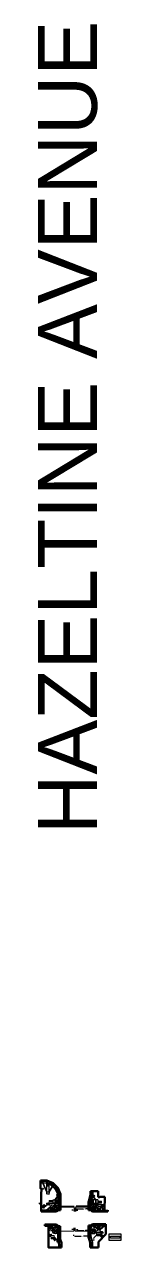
# Model space of a CAD drawing. Extents: x 6427214 to 6444634, y 1882940 to 1890436.
# Drawn here: x 6428535 to 6428676, y 1888358 to 1890436 of the extents above; entities that cross this region are included whole.
import ezdxf
from ezdxf.lldxf.tags import DXFTag

# ---------------------------------------------------------------- set-up
doc = ezdxf.new("R2010")
doc.units = 0
doc.header["$LTSCALE"] = 20
doc.header["$MEASUREMENT"] = 0
for name, pattern in [('0', [2, 1, 0, 1]), ('DASHED2', [0.375, 0.25, -0.125]), ('HIDDEN2', [0.1875, 0.125, -0.0625])]:
    doc.linetypes.add(name, pattern=pattern)
doc.layers.add('$_VPORT-1', color=11, linetype='Continuous', plot=False)
doc.layers.add('Z-WORKING-LM', color=130, linetype='Continuous', plot=False)
for name, color, linetype, lineweight, plot in [('00_GID_Arm FDN', 7, 'DASHED2', 13, False), ('00_GID_Ped Gate FDN', 7, 'DASHED2', 13, False), ('C-ROAD_4.5 ft Offset', 210, 'Continuous', 30, False)]:
    doc.layers.add(name, color=color, linetype=linetype, lineweight=lineweight, plot=plot)
for name, color, linetype, lineweight in [('00_GID_Gate Details', 4, 'Continuous', 13), ('00_GID_Ped Gate Details', 4, 'Continuous', 13), ('00_GID_Ped Swing Gate', 4, 'Continuous', 13), ('C-ROAD-CURB', 3, 'Continuous', 35), ('C-ROAD-CURB RAMP', 3, 'Continuous', 30), ('C-ROAD-CURB RAMP GROVES', 1, 'Continuous', 0), ('C-ROAD-EG', 3, 'Continuous', 20), ('C-ROAD-FENC', 2, 'METRO FENCELINE1', 20), ('C-ROAD-TRUNCATED DOME', 2, 'Continuous', 13), ('C-SAWCUT & JOIN', 50, 'Continuous', 50), ('R-Row-Sname', 9, 'Continuous', 0)]:
    doc.layers.add(name, color=color, linetype=linetype, lineweight=lineweight)
for name, color, linetype in [('C-FENC', 2, 'METRO FENCELINE1'), ('C-GATE-ARM', 3, '0'), ('C-RAIL-GATE-ARM', 2, 'Continuous'), ('C-ROAD-CURB-RAMP-DETL', 1, 'HIDDEN2'), ('C-SGNL-HS', 3, 'Continuous'), ('C-SGNL-HS-FNC', 2, 'FENCELINE2'), ('P-SIGEQ-POLES', 3, 'Continuous')]:
    doc.layers.add(name, color=color, linetype=linetype)
doc.styles.add('Arial Narrow', font='ARIALN.TTF', dxfattribs={"width": 0.8, "height": 1})
doc.styles.add('G4_7 32', font='arial.ttf', dxfattribs={"height": 0.219})
doc.styles.get("Standard").update_dxf_attribs({"font": 'arial.ttf'})
doc.linetypes.add('FENCELINE2', pattern='A,0.25,-0.1,[132,ltypeshp.shx,S=0.1,R=0,X=-0.1,Y=0],-0.1,1', length=1.45)
doc.linetypes.add('METRO FENCELINE1', pattern='A,0.125,-0.05,[133,ltypeshp.shx,S=0.025,R=0,X=-0.05,Y=0],0.125', length=0.3)
tags = doc.linetypes.add('METRO FENCELINE3', pattern='A,0.125,-0.025,["X",Standard,S=0.05,R=0,X=-0.023,Y=-0.025],-0.025,0.125', length=0.3).pattern_tags.tags
tags[6] = DXFTag(74, 10)
doc.dimstyles.new('DIM-20', dxfattribs={"dimscale": 20, "dimtxt": 1, "dimasz": 0.1, "dimexe": 0.125, "dimexo": 0.025, "dimgap": 0.03, "dimtad": 0, "dimzin": 0, "dimdsep": 46, "dimtxsty": 'Arial Narrow', "dimcen": 0.04, "dimclrd": 256, "dimclre": 256, "dimclrt": 256, "dimaunit": 1, "dimadec": 3, "dimazin": 2, "dimtfac": 1, "dimtofl": 0, "dimtmove": 0, "dimatfit": 3, "dimfxl": 1, "dimtfillclr": 256, "dimtolj": 1, "dimtzin": 0, "dimlwd": -1, "dimlwe": -1, "dimarcsym": 0})
pattern_1 = [(0, (0, 0), (0, 0.433012701892), [0.25, -0.5]), (120, (0, 0), (-0.375, -0.216506350946), [0.25, -0.5]), (60, (0.25, 0), (-0.375, 0.216506350946), [0.25, -0.5])]
pattern_2 = [(0, (-2, 0.00764), (0, 0.433012701892), [0.25, -0.5]), (120, (-2, 0.00764), (-0.375, -0.216506350946), [0.25, -0.5]), (60, (-1.75, 0.00764), (-0.375, 0.216506350946), [0.25, -0.5])]

# ---------------------------------------------------------------- blocks, each defined once
blk = doc.blocks.new('*D727')
at = {"layer": '$_VPORT-1', "transparency": 16777216}
for p, q in [((6428595.5, 1888377.3), (6428595.5, 1888379.3)), ((6428624.6, 1888382.6), (6428624.5, 1888374.2)), ((6428597.5, 1888376.8), (6428608.2, 1888376.7)), ((6428622.5, 1888376.7), (6428611.8, 1888376.7))]:
    blk.add_line(p, q, dxfattribs=at)
for points in [[(6428597.5, 1888377.1), (6428597.5, 1888376.4), (6428595.5, 1888376.8)], [(6428622.5, 1888377), (6428622.5, 1888376.3), (6428624.5, 1888376.7)]]:
    blk.add_solid(points, dxfattribs=at)
at = {"layer": 'Defpoints', "color": 0, "transparency": 16777216}
for p in [(6428624.6, 1888383.1), (6428595.5, 1888376.8), (6428624.5, 1888376.7)]:
    blk.add_point(p, dxfattribs=at)
at = {"layer": '$_VPORT-1', "transparency": 16777216, "insert": (6428610, 1888376.7), "char_height": 1, "attachment_point": 5, "rotation": 359.7811, "style": 'Arial Narrow'}
blk.add_mtext("\\A1;29.00'", dxfattribs=at)
blk = doc.blocks.new('*D736')
at = {"layer": '$_VPORT-1', "transparency": 16777216}
for p, q in [((6428570.7, 1888427.7), (6428570.7, 1888430.3)), ((6428572.7, 1888427.8), (6428595.9, 1888427.8)), ((6428622.7, 1888427.8), (6428599.5, 1888427.8)), ((6428624.7, 1888427.5), (6428624.7, 1888430.3))]:
    blk.add_line(p, q, dxfattribs=at)
for points in [[(6428572.7, 1888428.1), (6428572.7, 1888427.4), (6428570.7, 1888427.8)], [(6428622.7, 1888428.1), (6428622.7, 1888427.4), (6428624.7, 1888427.8)]]:
    blk.add_solid(points, dxfattribs=at)
at = {"layer": 'Defpoints', "color": 0, "transparency": 16777216}
for p in [(6428570.7, 1888427.8), (6428570.7, 1888427.2), (6428624.7, 1888427)]:
    blk.add_point(p, dxfattribs=at)
at = {"layer": '$_VPORT-1', "transparency": 16777216, "insert": (6428597.7, 1888427.8), "char_height": 1, "attachment_point": 5, "style": 'Arial Narrow'}
blk.add_mtext("\\A1;54.00'", dxfattribs=at)
blk = doc.blocks.new('*U949')
at = {"layer": '00_GID_Arm FDN', "ltscale": 0.25}
blk.add_circle((0, 0), 1.25, dxfattribs=at)
at = {"layer": '00_GID_Gate Details'}
for p, q in [((31, 0.1), (1.3, 0.1)), ((31, -0.1), (31, 0.1)), ((1.3, -0.1), (31, -0.1))]:
    blk.add_line(p, q, dxfattribs=at)
for points in [[(-3.1, 1), (0, 1), (0, 0.4)], [(-2.2, 1), (-2.2, 1)], [(-2.2, 1), (-0.3, 1)], [(-2.2, 1), (-0.3, 1)], [(-1.8, 1), (-1.8, 0.5), (-0.7, 0.5), (-0.7, 0.7)], [(-0.1, 0.8), (-1.2, 0.8), (-1.2, 0.7), (-0.1, 0.7)], [(-0.9, 1.5), (-0.4, 1.5)], [(-0.7, 0.8), (-0.7, 1)], [(-0.5, 0.4), (0.4, 0.4)], [(-0.4, -0.4), (-0.5, 0.4)], [(-0.4, 1.7), (-0.4, 1)], [(-0.4, 1.5), (1, 1.5)], [(-0.3, 1), (-0.3, 1)], [(0.1, 0.8), (1.2, 0.8), (1.2, 0.7), (0.1, 0.7)], [(0.3, 1), (0.3, 1)], [(2.2, 1), (0.3, 1)], [(2.2, 1), (0.3, 1)], [(0.4, -0.4), (0.4, 0.4)], [(1.8, 1), (1.8, 0.5), (0.7, 0.5), (0.7, 0.7)], [(0.7, 0.8), (0.7, 1)], [(1, 1.5), (1, -1.5)], [(1, 0), (1.3, 0)], [(1.3, -0.1), (1.3, 0.1)], [(2.2, 1), (2.2, 1)], [(0, -0.4), (0, -1), (-3.1, -1)], [(-2.2, -1), (-2.2, -1)], [(-2.2, -1), (-0.4, -1)], [(-2.2, -1), (-0.4, -1)], [(-1.8, -1), (-1.8, -0.5), (-0.7, -0.5), (-0.7, -0.7)], [(-0.1, -0.8), (-1.2, -0.8), (-1.2, -0.7), (-0.1, -0.7)], [(-0.7, -0.8), (-0.7, -1)], [(-0.4, -0.4), (0.4, -0.4)], [(-0.4, -1), (-0.4, -1)], [(-0.4, -1), (-0.4, -1.8)], [(-0.4, -1.5), (1, -1.5)], [(0.1, -0.8), (1.2, -0.8), (1.2, -0.7), (0.1, -0.7)], [(0.3, -1), (0.3, -1)], [(2.2, -1), (0.3, -1)], [(2.2, -1), (0.3, -1)], [(1.8, -1), (1.8, -0.5), (0.7, -0.5), (0.7, -0.7)], [(0.7, -0.8), (0.7, -1)], [(2.2, -1), (2.2, -1)]]:
    blk.add_lwpolyline(points, dxfattribs=at)
for points in [[(-1.8, 1), (-1.8, 1.9, -0.414235), (-1.3, 2.3), (-1.2, 2.3, -0.41414), (-0.8, 1.9), (-0.8, 1)], [(-1.8, 0.5, 0.509158), (-0.8, 0.5, 2.513902)], [(1.7, 1), (1.7, 1.9, 0.414235), (1.3, 2.3), (1.2, 2.3, 0.41414), (0.8, 1.9), (0.8, 1)], [(1.7, 0.5, -0.509158), (0.8, 0.5, -2.513902)], [(-1.8, -0.5, -0.509158), (-0.8, -0.5, -2.513902)], [(-1.8, -1), (-1.8, -1.9, 0.414235), (-1.3, -2.3), (-1.2, -2.3, 0.41414), (-0.8, -1.9), (-0.8, -1)], [(1.7, -0.5, 0.509158), (0.8, -0.5, 2.513902)], [(1.7, -1), (1.7, -1.9, -0.414235), (1.3, -2.3), (1.2, -2.3, -0.41414), (0.8, -1.9), (0.8, -1)]]:
    blk.add_lwpolyline(points, format="xyb", dxfattribs=at)
blk.add_lwpolyline([(1, 0.7), (1, -0.8, -0.414214), (0.7, -1), (-0.8, -1, -0.414214), (-1, -0.8), (-1, 0.7, -0.414214), (-0.8, 1), (0.7, 1, -0.414214)], format="xyb", close=True, dxfattribs=at)
for centre, radius in [((0, 0), 0.4), ((0, 0.8), 0.0779), ((0, -0.8), 0.0779)]:
    blk.add_circle(centre, radius, dxfattribs=at)
for points in [[(0, 0.4), (0, 0.4), (0, 0.7), (0, 0.7)], [(0, 0.4), (0, 0.4), (0, 0.7), (0, 0.7)], [(0, -0.4), (0, -0.4), (0, -0.7), (0, -0.7)], [(0, -0.4), (0, -0.4), (0, -0.7), (0, -0.7)]]:
    blk.add_open_spline(points, degree=3, dxfattribs=at)
at = {"layer": 'C-ROAD_4.5 ft Offset'}
blk.add_circle((0, 0), 4.5, dxfattribs=at)
blk = doc.blocks.new('Swing Gate w DWS')
at = {"layer": '00_GID_Ped Gate FDN'}
for centre in [(-5.7, 0), (-1.2, 0)]:
    blk.add_circle(centre, 0.5, dxfattribs=at)
at = {"layer": '00_GID_Ped Swing Gate', "flags": 128}
for points in [[(-5.4, 0.1), (-1.6, 0.1)], [(-5.4, -0.1), (-1.6, -0.1)], [(-1.5, 0), (-1.4, 0)], [(-1.2, -0.2), (-1.2, -4.3)]]:
    blk.add_lwpolyline(points, dxfattribs=at)
at = {"layer": '00_GID_Ped Swing Gate'}
for centre, radius in [((-5.7, 0), 0.167), ((-5.4, 0), 0.0833), ((-1.6, 0), 0.0833), ((-1.2, 0), 0.167)]:
    blk.add_circle(centre, radius, dxfattribs=at)
blk.add_arc((-1.2, 0), 4.25, 180, 270, dxfattribs=at)
blk = doc.blocks.new('*U864')
at = {"layer": '00_GID_Ped Gate Details'}
for p, q in [((3.4, 1.2), (10.1, 1.2)), ((10.1, 0.9), (3.4, 0.9)), ((10.1, 1.2), (10.1, 0.9))]:
    blk.add_line(p, q, dxfattribs=at)
for points in [[(-0.9, 2.1), (-0.9, 0.1)], [(0.4, 2.1), (-0.9, 2.1)], [(-0.9, 0.1), (0.4, 0.1)], [(0.4, 2.1), (0.4, 0.1)], [(0.4, 2.1), (2.1, 2.1), (2.1, 1.5)], [(2.1, 0.7), (2.1, 0.1), (0.4, 0.1)], [(0.9, 2.1), (0.9, 0.1)], [(1.2, 2.6), (1.7, 2.6)], [(1.7, 2.8), (1.7, 2.1)], [(1.7, 2.6), (3.1, 2.6)], [(1.7, 0.1), (1.7, -0.7)], [(3.1, 2.6), (3.1, -0.4)], [(3.1, 1.1), (3.4, 1.1)], [(3.4, 0.9), (3.4, 1.2)], [(1.2, -0.4), (1.7, -0.4)], [(1.7, -0.4), (3.1, -0.4)]]:
    blk.add_lwpolyline(points, dxfattribs=at)
blk.add_lwpolyline([(1.3, 0.3), (1.3, 1.8), (2.8, 1.8), (2.8, 0.3)], close=True, dxfattribs=at)
blk.add_circle((2.1, 1.1), 0.4, dxfattribs=at)
at = {"layer": '00_GID_Ped Gate FDN', "ltscale": 0.25}
blk.add_circle((2.1, 1.1), 1.25, dxfattribs=at)
blk = doc.blocks.new('*D775')
at = {"layer": '$_VPORT-1', "transparency": 16777216}
for p, q in [((6428594.3, 1888421.2), (6428592.3, 1888421.2)), ((6428596.3, 1888425.5), (6428596.3, 1888418.7)), ((6428598.2, 1888425.5), (6428598.2, 1888418.7)), ((6428600.2, 1888421.2), (6428602.2, 1888421.2))]:
    blk.add_line(p, q, dxfattribs=at)
for points in [[(6428594.3, 1888421.6), (6428594.3, 1888420.9), (6428596.3, 1888421.2)], [(6428600.2, 1888421.6), (6428600.2, 1888420.9), (6428598.2, 1888421.2)]]:
    blk.add_solid(points, dxfattribs=at)
at = {"layer": 'Defpoints', "color": 0, "transparency": 16777216}
for p in [(6428596.3, 1888426), (6428598.2, 1888426, 0), (6428598.2, 1888421.2)]:
    blk.add_point(p, dxfattribs=at)
at = {"layer": '$_VPORT-1', "transparency": 16777216, "insert": (6428603.7, 1888421.2), "char_height": 1, "attachment_point": 5, "rotation": 359.8885, "style": 'Arial Narrow'}
blk.add_mtext("\\A1;1.92'", dxfattribs=at)
blk = doc.blocks.new('*D776')
at = {"layer": '$_VPORT-1', "transparency": 16777216}
for p, q in [((6428598.2, 1888425.5), (6428598.2, 1888420.8)), ((6428600.2, 1888423.2), (6428611.9, 1888423.2)), ((6428627.2, 1888423.2), (6428615.5, 1888423.2)), ((6428629.2, 1888425.4), (6428629.2, 1888420.7))]:
    blk.add_line(p, q, dxfattribs=at)
for points in [[(6428600.2, 1888423.6), (6428600.2, 1888422.9), (6428598.2, 1888423.3)], [(6428627.2, 1888423.5), (6428627.2, 1888422.9), (6428629.2, 1888423.2)]]:
    blk.add_solid(points, dxfattribs=at)
at = {"layer": 'Defpoints', "color": 0, "transparency": 16777216}
for p in [(6428598.2, 1888426, 0), (6428629.2, 1888425.9, 0), (6428629.2, 1888423.2)]:
    blk.add_point(p, dxfattribs=at)
at = {"layer": '$_VPORT-1', "transparency": 16777216, "insert": (6428613.7, 1888423.2), "char_height": 1, "attachment_point": 5, "rotation": 359.8842, "style": 'Arial Narrow'}
blk.add_mtext("\\A1;31.00'", dxfattribs=at)
blk = doc.blocks.new('*D777')
at = {"layer": '$_VPORT-1', "transparency": 16777216}
for p, q in [((6428594.2, 1888388.4), (6428592.2, 1888388.4)), ((6428596.2, 1888385.9), (6428596.2, 1888390.9)), ((6428598.1, 1888385.9), (6428598.1, 1888390.8)), ((6428600.1, 1888388.3), (6428602.1, 1888388.3))]:
    blk.add_line(p, q, dxfattribs=at)
for points in [[(6428594.2, 1888388.7), (6428594.2, 1888388), (6428596.2, 1888388.4)], [(6428600.1, 1888388.7), (6428600.1, 1888388), (6428598.1, 1888388.3)]]:
    blk.add_solid(points, dxfattribs=at)
at = {"layer": 'Defpoints', "color": 0, "transparency": 16777216}
for p in [(6428596.1, 1888385.4), (6428598.1, 1888388.3), (6428598.1, 1888385.4)]:
    blk.add_point(p, dxfattribs=at)
at = {"layer": '$_VPORT-1', "transparency": 16777216, "insert": (6428603.6, 1888388.3), "char_height": 1, "attachment_point": 5, "rotation": 359.6724, "style": 'Arial Narrow'}
blk.add_mtext("\\A1;1.92'", dxfattribs=at)
blk = doc.blocks.new('*D778')
at = {"layer": '$_VPORT-1', "transparency": 16777216}
for p, q in [((6428598.1, 1888385.7), (6428598.1, 1888389.3)), ((6428600.1, 1888386.8), (6428611.8, 1888386.8)), ((6428627.1, 1888386.7), (6428615.4, 1888386.8)), ((6428629.1, 1888385.7), (6428629.1, 1888389.2))]:
    blk.add_line(p, q, dxfattribs=at)
for points in [[(6428600.1, 1888387.1), (6428600.1, 1888386.5), (6428598.1, 1888386.8)], [(6428627.1, 1888387.1), (6428627.1, 1888386.4), (6428629.1, 1888386.7)]]:
    blk.add_solid(points, dxfattribs=at)
at = {"layer": 'Defpoints', "color": 0, "transparency": 16777216}
for p in [(6428598.1, 1888385.2), (6428629.1, 1888386.7), (6428629.1, 1888385.2)]:
    blk.add_point(p, dxfattribs=at)
at = {"layer": '$_VPORT-1', "transparency": 16777216, "insert": (6428613.6, 1888386.8), "char_height": 1, "attachment_point": 5, "rotation": 359.8763, "style": 'Arial Narrow'}
blk.add_mtext("\\A1;31.00'", dxfattribs=at)
blk = doc.blocks.new('A$Cabb8c628')
at = {"layer": '00_GID_Gate Details'}
for points in [[(-1.7, 0.2), (-0.7, 0.2), (-0.7, -0.2), (-1.7, -0.2)], [(-1.2, 0), (1.2, 0), (1.2, 0), (-1.2, 0)], [(0, 0.3), (0, 0.3), (0, 0.1), (0, 0.1)], [(0.7, 0.2), (1.7, 0.2), (1.7, -0.2), (0.7, -0.2)], [(-2, -0.2), (-0.4, -0.2), (-0.4, -0.2), (-2, -0.2)], [(0.4, -0.2), (2, -0.2), (2, -0.2), (0.4, -0.2)]]:
    blk.add_lwpolyline(points, close=True, dxfattribs=at)
for points in [[(-1.6, 0.2), (-1.6, -1.2, 0.414235), (-1.3, -1.6), (-1.2, -1.6, 0.41414), (-0.8, -1.2), (-0.8, 0.2, 0.509158)], [(0.8, 0.2), (0.8, -1.2, 0.414235), (1.2, -1.6), (1.3, -1.6, 0.41414), (1.6, -1.2), (1.6, 0.2, 0.509158)]]:
    blk.add_lwpolyline(points, format="xyb", close=True, dxfattribs=at)
blk.add_lwpolyline([(-0.4, 0.3), (0.4, 0.3)], dxfattribs=at)
blk.add_circle((0, 0), 0.0779, dxfattribs=at)
blk = doc.blocks.new('*U958')
at = {"layer": '00_GID_Arm FDN', "ltscale": 0.25}
blk.add_circle((0, 0), 1.25, dxfattribs=at)
at = {"layer": '00_GID_Gate Details'}
for p, q in [((32, 0.1), (1.3, 0.1)), ((32, -0.1), (32, 0.1)), ((1.3, -0.1), (32, -0.1))]:
    blk.add_line(p, q, dxfattribs=at)
for points in [[(-3.1, 1), (0, 1), (0, 0.4)], [(-2.2, 1), (-2.2, 1)], [(-2.2, 1), (-0.3, 1)], [(-2.2, 1), (-0.3, 1)], [(-1.8, 1), (-1.8, 0.5), (-0.7, 0.5), (-0.7, 0.7)], [(-0.1, 0.8), (-1.2, 0.8), (-1.2, 0.7), (-0.1, 0.7)], [(-0.9, 1.5), (-0.4, 1.5)], [(-0.7, 0.8), (-0.7, 1)], [(-0.5, 0.4), (0.4, 0.4)], [(-0.4, -0.4), (-0.5, 0.4)], [(-0.4, 1.7), (-0.4, 1)], [(-0.4, 1.5), (1, 1.5)], [(-0.3, 1), (-0.3, 1)], [(0.1, 0.8), (1.2, 0.8), (1.2, 0.7), (0.1, 0.7)], [(0.3, 1), (0.3, 1)], [(2.2, 1), (0.3, 1)], [(2.2, 1), (0.3, 1)], [(0.4, -0.4), (0.4, 0.4)], [(1.8, 1), (1.8, 0.5), (0.7, 0.5), (0.7, 0.7)], [(0.7, 0.8), (0.7, 1)], [(1, 1.5), (1, -1.5)], [(1, 0), (1.3, 0)], [(1.3, -0.1), (1.3, 0.1)], [(2.2, 1), (2.2, 1)], [(0, -0.4), (0, -1), (-3.1, -1)], [(-2.2, -1), (-2.2, -1)], [(-2.2, -1), (-0.4, -1)], [(-2.2, -1), (-0.4, -1)], [(-1.8, -1), (-1.8, -0.5), (-0.7, -0.5), (-0.7, -0.7)], [(-0.1, -0.8), (-1.2, -0.8), (-1.2, -0.7), (-0.1, -0.7)], [(-0.7, -0.8), (-0.7, -1)], [(-0.4, -0.4), (0.4, -0.4)], [(-0.4, -1), (-0.4, -1)], [(-0.4, -1), (-0.4, -1.8)], [(-0.4, -1.5), (1, -1.5)], [(0.1, -0.8), (1.2, -0.8), (1.2, -0.7), (0.1, -0.7)], [(0.3, -1), (0.3, -1)], [(2.2, -1), (0.3, -1)], [(2.2, -1), (0.3, -1)], [(1.8, -1), (1.8, -0.5), (0.7, -0.5), (0.7, -0.7)], [(0.7, -0.8), (0.7, -1)], [(2.2, -1), (2.2, -1)]]:
    blk.add_lwpolyline(points, dxfattribs=at)
for points in [[(-1.8, 1), (-1.8, 1.9, -0.414235), (-1.3, 2.3), (-1.2, 2.3, -0.41414), (-0.8, 1.9), (-0.8, 1)], [(-1.8, 0.5, 0.509158), (-0.8, 0.5, 2.513902)], [(1.7, 1), (1.7, 1.9, 0.414235), (1.3, 2.3), (1.2, 2.3, 0.41414), (0.8, 1.9), (0.8, 1)], [(1.7, 0.5, -0.509158), (0.8, 0.5, -2.513902)], [(-1.8, -0.5, -0.509158), (-0.8, -0.5, -2.513902)], [(-1.8, -1), (-1.8, -1.9, 0.414235), (-1.3, -2.3), (-1.2, -2.3, 0.41414), (-0.8, -1.9), (-0.8, -1)], [(1.7, -0.5, 0.509158), (0.8, -0.5, 2.513902)], [(1.7, -1), (1.7, -1.9, -0.414235), (1.3, -2.3), (1.2, -2.3, -0.41414), (0.8, -1.9), (0.8, -1)]]:
    blk.add_lwpolyline(points, format="xyb", dxfattribs=at)
blk.add_lwpolyline([(1, 0.7), (1, -0.8, -0.414214), (0.7, -1), (-0.8, -1, -0.414214), (-1, -0.8), (-1, 0.7, -0.414214), (-0.8, 1), (0.7, 1, -0.414214)], format="xyb", close=True, dxfattribs=at)
for centre, radius in [((0, 0), 0.4), ((0, 0.8), 0.0779), ((0, -0.8), 0.0779)]:
    blk.add_circle(centre, radius, dxfattribs=at)
for points in [[(0, 0.4), (0, 0.4), (0, 0.7), (0, 0.7)], [(0, 0.4), (0, 0.4), (0, 0.7), (0, 0.7)], [(0, -0.4), (0, -0.4), (0, -0.7), (0, -0.7)], [(0, -0.4), (0, -0.4), (0, -0.7), (0, -0.7)]]:
    blk.add_open_spline(points, degree=3, dxfattribs=at)
at = {"layer": 'C-ROAD_4.5 ft Offset'}
blk.add_circle((0, 0), 4.5, dxfattribs=at)
blk = doc.blocks.new('*U1003')
at = {"layer": '00_GID_Ped Gate Details'}
for p, q in [((3.4, 1.2), (8.4, 1.2)), ((8.4, 0.9), (3.4, 0.9)), ((8.4, 1.2), (8.4, 0.9))]:
    blk.add_line(p, q, dxfattribs=at)
for points in [[(-0.9, 2.1), (-0.9, 0.1)], [(0.4, 2.1), (-0.9, 2.1)], [(-0.9, 0.1), (0.4, 0.1)], [(0.4, 2.1), (0.4, 0.1)], [(0.4, 2.1), (2.1, 2.1), (2.1, 1.5)], [(2.1, 0.7), (2.1, 0.1), (0.4, 0.1)], [(0.9, 2.1), (0.9, 0.1)], [(1.2, 2.6), (1.7, 2.6)], [(1.7, 2.8), (1.7, 2.1)], [(1.7, 2.6), (3.1, 2.6)], [(1.7, 0.1), (1.7, -0.7)], [(3.1, 2.6), (3.1, -0.4)], [(3.1, 1.1), (3.4, 1.1)], [(3.4, 0.9), (3.4, 1.2)], [(1.2, -0.4), (1.7, -0.4)], [(1.7, -0.4), (3.1, -0.4)]]:
    blk.add_lwpolyline(points, dxfattribs=at)
blk.add_lwpolyline([(1.3, 0.3), (1.3, 1.8), (2.8, 1.8), (2.8, 0.3)], close=True, dxfattribs=at)
blk.add_circle((2.1, 1.1), 0.4, dxfattribs=at)
at = {"layer": '00_GID_Ped Gate FDN', "ltscale": 0.25}
blk.add_circle((2.1, 1.1), 1.25, dxfattribs=at)

msp = doc.modelspace()

# ---------------------------------------------------------------- hatches: boundary and pattern name
at = {"layer": 'C-ROAD-TRUNCATED DOME'}
h = msp.add_hatch(dxfattribs=at)
h.set_pattern_fill('HEX', color=253, scale=2)
h.set_pattern_definition([(0, (-5.3804, 1.72226), (0, 0.433012701892), [0.25, -0.5]), (120, (-5.3804, 1.72226), (-0.375, -0.216506350946), [0.25, -0.5]), (60, (-5.1304, 1.72226), (-0.375, 0.216506350946), [0.25, -0.5])])
edge = h.paths.add_edge_path()
edge.add_line((6428549.452, 1888462.093), (6428553.452, 1888462.085))
edge.add_line((6428553.452, 1888462.085), (6428553.458, 1888465.085))
edge.add_arc((6428543.788, 1888442.574), 24.5, 66.751932, 76.6111)
edge.add_line((6428549.461, 1888466.408), (6428549.452, 1888462.093))
h = msp.add_hatch(dxfattribs=at)
h.set_pattern_fill('HEX', color=253, scale=2)
h.set_pattern_definition(pattern_1)
h.paths.add_polyline_path([(6428545.383, 1888430.804), (6428547.46, 1888428.639), (6428544.393, 1888425.697), (6428542.304, 1888427.874)])
h = msp.add_hatch(dxfattribs=at)
h.set_pattern_fill('HEX', color=253, scale=2)
h.set_pattern_definition(pattern_2)
h.paths.add_polyline_path([(6428553.769, 1888437.561), (6428553.775, 1888434.561), (6428560.257, 1888434.575), (6428560.251, 1888437.592)])
h = msp.add_hatch(dxfattribs=at)
h.set_pattern_fill('HEX', color=253, scale=2)
h.set_pattern_definition(pattern_1)
h.paths.add_polyline_path([(6428555.659, 1888424.304), (6428555.653, 1888421.304), (6428559.652, 1888421.296), (6428559.659, 1888424.296)])
h = msp.add_hatch(dxfattribs=at)
h.set_pattern_fill('HEX', color=253, scale=2)
h.set_pattern_definition(pattern_2)
h.paths.add_polyline_path([(6428568.25, 1888432.758), (6428565.25, 1888432.77), (6428565.273, 1888438.77), (6428568.273, 1888438.758)])
h = msp.add_hatch(dxfattribs=at)
h.set_pattern_fill('HEX', color=253, scale=2)
h.set_pattern_definition(pattern_1)
edge = h.paths.add_edge_path()
edge.add_line((6428629.116, 1888438.513), (6428626.294, 1888438.525))
edge.add_arc((6428649.746, 1888431.435), 24.5, 163.179797, 177.734698)
edge.add_arc((6428625.746, 1888431.527), 1, 89.769282, 118.752617, ccw=False)
edge.add_line((6428625.75, 1888432.527), (6428629.092, 1888432.513))
edge.add_line((6428629.092, 1888432.513), (6428629.116, 1888438.513))
h = msp.add_hatch(dxfattribs=at)
h.set_pattern_fill('HEX', color=253, scale=2)
h.set_pattern_definition(pattern_1)
h.paths.add_polyline_path([(6428642.414, 1888436.478), (6428642.402, 1888433.478), (6428636.568, 1888433.497), (6428636.579, 1888436.514)])
h = msp.add_hatch(dxfattribs=at)
h.set_pattern_fill('HEX', color=253, scale=2)
h.set_pattern_definition(pattern_1)
h.paths.add_polyline_path([(6428636.607, 1888424.141), (6428636.601, 1888421.141), (6428640.601, 1888421.134), (6428640.607, 1888424.134)])
h = msp.add_hatch(dxfattribs=at)
h.set_pattern_fill('HEX', color=253, scale=2)
h.set_pattern_definition(pattern_1)
h.paths.add_polyline_path([(6428646.492, 1888430.825), (6428643.492, 1888430.831), (6428643.484, 1888426.581), (6428646.502, 1888426.575)])
h = msp.add_hatch(dxfattribs=at)
h.set_pattern_fill('HEX', color=253, scale=2)
h.set_pattern_definition(pattern_1)
h.paths.add_polyline_path([(6428559.595, 1888394.296), (6428559.583, 1888391.296), (6428555.589, 1888391.304), (6428555.595, 1888394.304)])
h = msp.add_hatch(dxfattribs=at)
h.set_pattern_fill('HEX', color=253, scale=2)
h.set_pattern_definition([(0, (-1.0056, -0.9983), (0, 0.433012701892), [0.25, -0.5]), (120, (-1.0056, -0.9983), (-0.375, -0.216506350946), [0.25, -0.5]), (60, (-0.7556, -0.9983), (-0.375, 0.216506350946), [0.25, -0.5])])
h.paths.add_polyline_path([(6428634.609, 1888377.207), (6428634.598, 1888380.224), (6428641.665, 1888380.252), (6428644.834, 1888377.061), (6428642.692, 1888374.934), (6428640.418, 1888377.244)])
h = msp.add_hatch(dxfattribs=at)
h.set_pattern_fill('HEX', color=253, scale=2)
h.set_pattern_definition(pattern_1)
h.paths.add_polyline_path([(6428636.541, 1888394.142), (6428636.535, 1888391.142), (6428640.535, 1888391.134), (6428640.541, 1888394.134)])
h = msp.add_hatch(dxfattribs=at)
h.set_pattern_fill('HEX', color=253, scale=2, angle=-45)
h.set_pattern_definition([(315.0000000064, (0, 0), (0.306186217814, 0.306186217882), [0.25, -0.5]), (75.0000000064, (0, 0), (-0.418258151881, 0.112071933974), [0.25, -0.5]), (15.0000000064, (0.17678, -0.17678), (-0.112071934068, 0.418258151856), [0.25, -0.5])])
h.paths.add_polyline_path([(6428565.614, 1888371.399), (6428561.64, 1888375.404), (6428556.86, 1888375.423), (6428556.848, 1888372.423), (6428560.399, 1888372.396), (6428563.472, 1888369.274)])

# ---------------------------------------------------------------- linework, layer by layer
at = {"layer": 'C-FENC'}
msp.add_line((6428648.627, 1888426.296), (6428642.899, 1888426.29), dxfattribs=at)
at = {"layer": 'C-ROAD-CURB'}
for p, q in [((6428559.662, 1888425.796), (6428559.654, 1888421.796)), ((6428567.751, 1888432.76), (6428560.25, 1888432.79)), ((6428624.746, 1888431.531), (6428624.724, 1888425.674)), ((6428632.564, 1888432.499), (6428625.75, 1888432.527)), ((6428629.714, 1888420.655), (6428635.6, 1888420.643)), ((6428636.602, 1888421.641), (6428636.612, 1888426.641)), ((6428555.597, 1888394.804), (6428563.597, 1888394.788)), ((6428624.547, 1888379.362), (6428624.586, 1888389.674)), ((6428629.596, 1888394.655), (6428650.032, 1888394.615)), ((6428627.478, 1888362.303), (6428627.46, 1888357.599))]:
    msp.add_line(p, q, dxfattribs=at)
at = {"layer": 'C-ROAD-CURB', "lineweight": 0}
for p, q in [((6428567.749, 1888432.26), (6428560.248, 1888432.29)), ((6428625.246, 1888431.529), (6428625.224, 1888425.672)), ((6428632.562, 1888431.999), (6428625.748, 1888432.027)), ((6428629.715, 1888421.155), (6428635.601, 1888421.143)), ((6428632.564, 1888432.499), (6428632.562, 1888431.999)), ((6428636.102, 1888421.642), (6428636.112, 1888426.642)), ((6428625.047, 1888379.36), (6428625.086, 1888389.672)), ((6428629.595, 1888394.155), (6428650.03, 1888394.115)), ((6428627.978, 1888362.301), (6428627.96, 1888357.597))]:
    msp.add_line(p, q, dxfattribs=at)
at = {"layer": 'C-ROAD-CURB', "lineweight": 0, "flags": 128}
msp.add_lwpolyline([(6428560.162, 1888425.795), (6428560.154, 1888421.795, 0.41421356), (6428560.652, 1888421.294), (6428563.714, 1888421.287, 0.41370301), (6428568.224, 1888425.77), (6428568.288, 1888442.481, 0.41418095), (6428543.884, 1888467.074), (6428538.904, 1888467.094)], format="xyb", dxfattribs=at)
at = {"layer": 'C-ROAD-CURB'}
for points in [[(6428560.651, 1888420.794), (6428563.713, 1888420.787, 0.41370301), (6428568.724, 1888425.768), (6428568.788, 1888442.479, 0.41418095), (6428543.886, 1888467.574), (6428538.906, 1888467.594)], [(6428546.032, 1888394.824), (6428554.595, 1888394.806, -0.41475693), (6428555.593, 1888393.802), (6428555.577, 1888389.812)], [(6428563.597, 1888394.788, -0.4147243), (6428568.586, 1888389.769), (6428568.517, 1888371.778, 0.07106781), (6428569.491, 1888364.774, -0.07106781), (6428570.464, 1888357.77)]]:
    msp.add_lwpolyline(points, format="xyb", dxfattribs=at)
at = {"layer": 'C-ROAD-CURB', "lineweight": 0, "elevation": 0}
msp.add_lwpolyline([(6428626.294, 1888438.525, -0.01460576), (6428626.748, 1888439.882, 0.08726199), (6428628.311, 1888448.576), (6428628.33, 1888453.597)], format="xyb", dxfattribs=at)
at = {"layer": 'C-ROAD-CURB'}
for points in [[(6428627.811, 1888448.578), (6428627.83, 1888453.599)], [(6428540.088, 1888420.837), (6428559.651, 1888420.796)], [(6428559.651, 1888420.796), (6428560.651, 1888420.794)], [(6428568.745, 1888431.386), (6428568.772, 1888438.386)], [(6428635.6, 1888420.643), (6428640.6, 1888420.634)], [(6428640.6, 1888420.634), (6428653.43, 1888420.609)], [(6428554.595, 1888394.806), (6428555.597, 1888394.804)]]:
    msp.add_lwpolyline(points, dxfattribs=at)
at = {"layer": 'C-ROAD-CURB', "lineweight": 0}
for points in [[(6428540.09, 1888421.337), (6428559.652, 1888421.296)], [(6428640.601, 1888421.134), (6428653.431, 1888421.109)], [(6428555.577, 1888389.812), (6428555.077, 1888389.814)]]:
    msp.add_lwpolyline(points, dxfattribs=at)
at = {"layer": 'C-ROAD-CURB', "lineweight": 0, "flags": 128}
for points in [[(6428560.162, 1888425.795), (6428559.662, 1888425.796)], [(6428560.248, 1888432.29), (6428560.25, 1888432.79)], [(6428636.112, 1888426.642), (6428636.612, 1888426.641)]]:
    msp.add_lwpolyline(points, dxfattribs=at)
at = {"layer": 'C-ROAD-CURB', "lineweight": 0}
for points in [[(6428552.636, 1888394.31), (6428554.594, 1888394.306, -0.41475693), (6428555.093, 1888393.804), (6428555.077, 1888389.814)], [(6428555.595, 1888394.304), (6428563.596, 1888394.288, -0.4147243), (6428568.086, 1888389.77), (6428568.017, 1888371.779, 0.07106781), (6428569.01, 1888364.636, -0.07106781), (6428569.964, 1888357.772, -0.07106781)]]:
    msp.add_lwpolyline(points, format="xyb", dxfattribs=at)
at = {"layer": 'C-ROAD-CURB'}
for centre, radius, start, end in [((6428602.811, 1888448.673, 0), 25, 339.832641, 359.781085), ((6428560.654, 1888421.794), 1, 179.880977, 269.880977), ((6428567.747, 1888431.76), 1, 359.781085, 89.771951), ((6428629.724, 1888425.655), 5, 179.781085, 269.888521), ((6428649.746, 1888431.435, 0), 25, 159.832641, 179.781085), ((6428625.746, 1888431.527), 1, 89.769282, 179.781085), ((6428635.602, 1888421.643), 1, 269.888521, 359.888521), ((6428649.547, 1888379.266), 25, 179.781085, 199.716173), ((6428629.586, 1888389.655), 5, 89.888521, 179.781085), ((6428602.478, 1888362.398), 25, 359.781653, 19.716173)]:
    msp.add_arc(centre, radius, start, end, dxfattribs=at)
at = {"layer": 'C-ROAD-CURB', "lineweight": 0}
for centre, radius, start, end in [((6428560.654, 1888421.794), 0.5, 179.880977, 269.880977), ((6428567.747, 1888431.76), 0.5, 359.781085, 89.771951), ((6428629.724, 1888425.655), 4.5, 179.781085, 269.888521), ((6428625.746, 1888431.527), 0.5, 89.769282, 179.781085), ((6428635.602, 1888421.643), 0.5, 269.888521, 359.888521), ((6428649.547, 1888379.266), 24.5, 179.781085, 199.716173), ((6428629.586, 1888389.655), 4.5, 89.888521, 179.781085), ((6428602.478, 1888362.398), 25.5, 359.781653, 19.716173)]:
    msp.add_arc(centre, radius, start, end, dxfattribs=at)
at = {"layer": 'C-ROAD-CURB RAMP'}
for p, q in [((6428549.432, 1888452.343, 0), (6428549.466, 1888468.97, 0)), ((6428553.432, 1888452.334, 0), (6428553.464, 1888467.781, 0)), ((6428555.662, 1888425.804), (6428555.647, 1888418.804)), ((6428564.273, 1888438.774), (6428570.773, 1888438.748)), ((6428567.751, 1888432.76), (6428570.75, 1888432.748)), ((6428625.75, 1888432.527), (6428622.768, 1888432.539)), ((6428632.588, 1888438.499), (6428623.696, 1888438.535)), ((6428555.604, 1888396.804), (6428555.593, 1888393.802)), ((6428559.604, 1888396.796), (6428559.577, 1888389.796))]:
    msp.add_line(p, q, dxfattribs=at)
at = {"layer": 'C-ROAD-CURB RAMP', "elevation": 0, "flags": 128}
msp.add_lwpolyline([(6428542.953, 1888467.578), (6428549.432, 1888452.343), (6428553.432, 1888452.334), (6428559.532, 1888461.994)], dxfattribs=at)
at = {"layer": 'C-ROAD-CURB RAMP', "flags": 128}
for points in [[(6428564.25, 1888432.774), (6428564.273, 1888438.774), (6428568.692, 1888444.756)], [(6428627.424, 1888444.287), (6428632.588, 1888438.499)], [(6428559.662, 1888425.796), (6428555.662, 1888425.804), (6428550.105, 1888421.316)], [(6428559.647, 1888418.796), (6428559.654, 1888421.796)], [(6428632.588, 1888438.499), (6428632.564, 1888432.499)], [(6428636.596, 1888418.641), (6428636.602, 1888421.641)], [(6428646.6, 1888420.622), (6428640.612, 1888426.634), (6428636.612, 1888426.641)], [(6428640.596, 1888418.634), (6428640.612, 1888426.634)], [(6428555.577, 1888389.812), (6428559.577, 1888389.796), (6428564.955, 1888394.074)], [(6428630.549, 1888394.653), (6428636.529, 1888389.151)], [(6428636.529, 1888389.151), (6428636.539, 1888389.142), (6428640.539, 1888389.142)], [(6428636.539, 1888389.142), (6428636.554, 1888397.142)], [(6428640.539, 1888389.142), (6428640.554, 1888397.134)], [(6428640.539, 1888389.142), (6428646.549, 1888394.622)]]:
    msp.add_lwpolyline(points, dxfattribs=at)
at = {"layer": 'C-ROAD-CURB RAMP GROVES', "elevation": 0, "flags": 128}
for points in [[(6428542.295, 1888467.08), (6428548.902, 1888451.544), (6428553.872, 1888451.533), (6428559.88, 1888461.048)], [(6428542.513, 1888467.079), (6428549.035, 1888451.743), (6428553.762, 1888451.734), (6428559.727, 1888461.18)], [(6428542.73, 1888467.079), (6428549.167, 1888451.943), (6428553.652, 1888451.934), (6428559.573, 1888461.311)], [(6428542.948, 1888467.078), (6428549.299, 1888452.143), (6428553.542, 1888452.134), (6428559.419, 1888461.44)]]:
    msp.add_lwpolyline(points, dxfattribs=at)
at = {"layer": 'C-ROAD-CURB RAMP GROVES', "flags": 128}
for points in [[(6428563.25, 1888432.778), (6428563.275, 1888439.105), (6428568.522, 1888446.209)], [(6428563.45, 1888432.777), (6428563.474, 1888439.039), (6428568.562, 1888445.926)], [(6428563.65, 1888432.776), (6428563.674, 1888438.973), (6428568.599, 1888445.64)], [(6428563.85, 1888432.776), (6428563.874, 1888438.906), (6428568.633, 1888445.349)], [(6428564.05, 1888432.775), (6428564.074, 1888438.84), (6428568.664, 1888445.055)], [(6428627.467, 1888444.539), (6428632.788, 1888438.575), (6428632.764, 1888432.499)], [(6428627.508, 1888444.793), (6428632.988, 1888438.651), (6428632.964, 1888432.498)], [(6428627.547, 1888445.05), (6428633.189, 1888438.727), (6428633.164, 1888432.497)], [(6428627.584, 1888445.309), (6428633.389, 1888438.803), (6428633.364, 1888432.496)], [(6428627.618, 1888445.571), (6428633.589, 1888438.879), (6428633.564, 1888432.495)], [(6428559.664, 1888426.796), (6428555.309, 1888426.805), (6428548.518, 1888421.319)], [(6428559.664, 1888426.596), (6428555.38, 1888426.605), (6428548.835, 1888421.318)], [(6428559.663, 1888426.396), (6428555.45, 1888426.405), (6428549.153, 1888421.318)], [(6428559.663, 1888426.196), (6428555.521, 1888426.205), (6428549.47, 1888421.317)], [(6428559.662, 1888425.996), (6428555.591, 1888426.004), (6428549.788, 1888421.316)], [(6428646.667, 1888421.122), (6428640.778, 1888427.033), (6428636.612, 1888427.041)], [(6428646.384, 1888421.122), (6428640.695, 1888426.834), (6428636.612, 1888426.841)], [(6428647.232, 1888421.121), (6428640.944, 1888427.433), (6428636.613, 1888427.441)], [(6428646.949, 1888421.121), (6428640.861, 1888427.233), (6428636.613, 1888427.241)], [(6428647.515, 1888421.12), (6428641.028, 1888427.633), (6428636.614, 1888427.641)], [(6428555.574, 1888389.012), (6428559.855, 1888388.995), (6428565.786, 1888393.713)], [(6428555.575, 1888389.412), (6428559.716, 1888389.395), (6428565.391, 1888393.91)], [(6428555.575, 1888389.212), (6428559.785, 1888389.195), (6428565.593, 1888393.815)], [(6428555.576, 1888389.612), (6428559.646, 1888389.596), (6428565.179, 1888393.997)], [(6428629.614, 1888394.155), (6428636.149, 1888388.142), (6428640.926, 1888388.142), (6428647.483, 1888394.12)], [(6428629.91, 1888394.154), (6428636.227, 1888388.342), (6428640.849, 1888388.342), (6428647.187, 1888394.121)], [(6428630.206, 1888394.154), (6428636.305, 1888388.542), (6428640.771, 1888388.542), (6428646.891, 1888394.121)], [(6428630.502, 1888394.153), (6428636.383, 1888388.742), (6428640.694, 1888388.742), (6428646.595, 1888394.122)], [(6428630.798, 1888394.153), (6428636.461, 1888388.942), (6428640.616, 1888388.942), (6428646.298, 1888394.123)]]:
    msp.add_lwpolyline(points, dxfattribs=at)
at = {"layer": 'C-ROAD-CURB-RAMP-DETL'}
msp.add_line((6428636.588, 1888438.483), (6428636.563, 1888432.483), dxfattribs=at)
at = {"layer": 'C-ROAD-CURB-RAMP-DETL', "elevation": 0}
msp.add_lwpolyline([(6428553.432, 1888452.334), (6428553.423, 1888448.334), (6428549.423, 1888448.343), (6428549.432, 1888452.343)], dxfattribs=at)
at = {"layer": 'C-ROAD-CURB-RAMP-DETL'}
for points in [[(6428555.662, 1888425.788), (6428555.67, 1888429.788), (6428559.67, 1888429.796), (6428559.662, 1888425.796)], [(6428564.25, 1888432.774), (6428560.25, 1888432.79), (6428560.273, 1888438.79), (6428564.273, 1888438.774)], [(6428636.563, 1888432.483), (6428632.564, 1888432.499)], [(6428636.588, 1888438.483), (6428632.588, 1888438.499)], [(6428640.612, 1888426.634), (6428640.61, 1888430.634), (6428636.61, 1888430.634), (6428636.612, 1888426.634)], [(6428559.577, 1888389.796), (6428559.561, 1888385.796), (6428555.561, 1888385.812), (6428555.577, 1888389.812)], [(6428640.539, 1888389.142), (6428640.539, 1888385.142), (6428636.539, 1888385.142), (6428636.539, 1888389.142)]]:
    msp.add_lwpolyline(points, dxfattribs=at)
at = {"layer": 'C-ROAD-EG'}
for p, q in [((6428572.706, 1888421.065), (6428569.92, 1888422.53)), ((6428620.746, 1888431.546), (6428620.724, 1888425.689)), ((6428622.144, 1888420.802), (6428623.828, 1888421.881)), ((6428622.746, 1888431.538), (6428622.724, 1888425.682)), ((6428572.602, 1888394.021), (6428569.962, 1888392.678)), ((6428625.478, 1888362.311), (6428625.46, 1888357.607))]:
    msp.add_line(p, q, dxfattribs=at)
for points in [[(6428540.594, 1888418.836), (6428563.709, 1888418.787, 0.41370301), (6428570.724, 1888425.761), (6428570.788, 1888442.471, 0.41418095), (6428543.894, 1888469.574), (6428538.914, 1888469.594)], [(6428546.036, 1888396.824), (6428563.601, 1888396.788, -0.4147243), (6428570.586, 1888389.761), (6428570.517, 1888371.77, 0.07106781), (6428571.413, 1888365.326, -0.07106781), (6428572.464, 1888357.762, -0.07106781)], [(6428625.478, 1888362.311, 0.08720078), (6428624.129, 1888370.158, -0.08720327), (6428622.547, 1888379.37), (6428622.588, 1888390.182, -0.41366446), (6428629.602, 1888397.155), (6428650.042, 1888397.115)]]:
    msp.add_lwpolyline(points, format="xyb", dxfattribs=at)
at = {"layer": 'C-ROAD-EG', "elevation": 0}
msp.add_lwpolyline([(6428625.811, 1888448.585), (6428625.83, 1888453.606)], dxfattribs=at)
at = {"layer": 'C-ROAD-EG'}
for points in [[(6428629.71, 1888418.655), (6428653.426, 1888418.609)], [(6428621.936, 1888394.893), (6428623.637, 1888393.84)]]:
    msp.add_lwpolyline(points, dxfattribs=at)
for centre, radius, start, end in [((6428602.811, 1888448.673, 0), 23, 339.832641, 359.781085), ((6428629.724, 1888425.655), 7, 179.781085, 269.888521), ((6428649.746, 1888431.435, 0), 27, 159.832641, 179.781085)]:
    msp.add_arc(centre, radius, start, end, dxfattribs=at)
at = {"layer": 'C-ROAD-FENC'}
for p, q in [((6428562.37, 1888377.901), (6428562.358, 1888374.901)), ((6428566.468, 1888371.73), (6428566.449, 1888366.73))]:
    msp.add_line(p, q, dxfattribs=at)
at = {"layer": 'C-ROAD-FENC', "flags": 128}
for points in [[(6428536.22, 1888433.43), (6428544.102, 1888424.609), (6428544.436, 1888424.929)], [(6428551.851, 1888430.309), (6428551.843, 1888429.97), (6428549.69, 1888429.97), (6428548.105, 1888428.448)], [(6428564.307, 1888427.08), (6428564.326, 1888432.06), (6428560.549, 1888432.075)], [(6428634.088, 1888382.724), (6428634.09, 1888378.373), (6428629.614, 1888373.892), (6428629.617, 1888368.892)], [(6428645.915, 1888376.682), (6428649.479, 1888380.219), (6428649.525, 1888392.616)], [(6428645.306, 1888377.295), (6428645.915, 1888376.682)]]:
    msp.add_lwpolyline(points, dxfattribs=at)
at = {"layer": 'C-ROAD-FENC', "elevation": 0, "flags": 128}
msp.add_lwpolyline([(6428629.227, 1888426.945), (6428629.243, 1888431.012), (6428633.459, 1888430.995)], dxfattribs=at)
at = {"layer": 'C-ROAD-TRUNCATED DOME', "flags": 128}
for points in [[(6428549.452, 1888462.093), (6428553.452, 1888462.085), (6428553.458, 1888465.085), (6428549.458, 1888465.093)], [(6428555.659, 1888424.304), (6428555.653, 1888421.304), (6428559.652, 1888421.296), (6428559.659, 1888424.296)], [(6428559.595, 1888394.296), (6428559.583, 1888391.296), (6428555.589, 1888391.304), (6428555.595, 1888394.304)], [(6428565.614, 1888371.399), (6428561.64, 1888375.404), (6428556.86, 1888375.423), (6428556.848, 1888372.423), (6428560.399, 1888372.396), (6428563.472, 1888369.274)]]:
    msp.add_lwpolyline(points, close=True, dxfattribs=at)
for points in [[(6428545.383, 1888430.804), (6428547.46, 1888428.639), (6428544.393, 1888425.697), (6428542.304, 1888427.874), (6428545.383, 1888430.804)], [(6428642.414, 1888436.478), (6428642.402, 1888433.478), (6428636.568, 1888433.497), (6428636.579, 1888436.514), (6428642.414, 1888436.478)], [(6428646.492, 1888430.825), (6428643.492, 1888430.831), (6428643.484, 1888426.581), (6428646.502, 1888426.575), (6428646.492, 1888430.825)]]:
    msp.add_lwpolyline(points, dxfattribs=at)
for points, elevation in [([(6428553.769, 1888437.561), (6428553.775, 1888434.561), (6428560.257, 1888434.575), (6428560.251, 1888437.592), (6428553.769, 1888437.561)], -696.01), ([(6428634.609, 1888377.207), (6428634.598, 1888380.224), (6428641.665, 1888380.252), (6428644.834, 1888377.061), (6428642.692, 1888374.934), (6428640.418, 1888377.244), (6428634.609, 1888377.207)], 696.025)]:
    msp.add_lwpolyline(points, dxfattribs=dict(at, elevation=elevation))
at = {"layer": 'C-ROAD-TRUNCATED DOME'}
for points in [[(6428568.25, 1888432.758), (6428565.25, 1888432.77), (6428565.273, 1888438.77), (6428568.273, 1888438.758)], [(6428636.607, 1888424.141), (6428636.601, 1888421.141), (6428640.601, 1888421.134), (6428640.607, 1888424.134)], [(6428636.548, 1888394.142), (6428636.543, 1888391.142), (6428640.542, 1888391.134), (6428640.548, 1888394.134)]]:
    msp.add_lwpolyline(points, close=True, dxfattribs=at)
at = {"layer": 'C-ROAD-TRUNCATED DOME', "elevation": 0, "flags": 128}
msp.add_lwpolyline([(6428629.116, 1888438.513), (6428626.294, 1888438.525, 0.06359326), (6428625.265, 1888432.403, -0.12714217), (6428625.75, 1888432.527), (6428629.092, 1888432.513)], format="xyb", close=True, dxfattribs=at)
at = {"layer": 'C-SAWCUT & JOIN'}
for p, q in [((6428636.729, 1888443.015), (6428636.768, 1888453.564)), ((6428639.733, 1888443.008), (6428636.729, 1888443.015)), ((6428636.729, 1888443.015), (6428636.729, 1888443.015)), ((6428647.79, 1888421.43), (6428648.123, 1888443.818)), ((6428572.706, 1888421.065), (6428568.909, 1888421.085)), ((6428622.144, 1888420.802), (6428620.704, 1888420.81, 0)), ((6428653.431, 1888421.109), (6428653.426, 1888418.609)), ((6428569.206, 1888393.961), (6428572.602, 1888394.021)), ((6428572.517, 1888371.762), (6428572.602, 1888394.021)), ((6428624.477, 1888394.938), (6428620.602, 1888394.869)), ((6428574.493, 1888365.315), (6428572.517, 1888371.762)), ((6428623.478, 1888362.318), (6428623.46, 1888357.615))]:
    msp.add_line(p, q, dxfattribs=at)
for points in [[(6428540.369, 1888456.605), (6428538.856, 1888458.23), (6428538.927, 1888471.594)], [(6428543.902, 1888471.574), (6428538.922, 1888471.594)], [(6428543.902, 1888471.574), (6428549.67, 1888471.551), (6428560.31, 1888467.095), (6428568.436, 1888458.906), (6428572.81, 1888448.231), (6428572.788, 1888442.463)], [(6428540.074, 1888418.837), (6428540.15, 1888429.572), (6428540.299, 1888447.986), (6428540.369, 1888456.605)], [(6428572.706, 1888421.065), (6428572.788, 1888442.463)], [(6428623.811, 1888448.593), (6428623.426, 1888444.666), (6428622.312, 1888440.88), (6428620.774, 1888435.652), (6428620.704, 1888420.81)], [(6428623.811, 1888448.593), (6428623.83, 1888453.614)], [(6428636.768, 1888453.564), (6428623.83, 1888453.614)], [(6428620.761, 1888435.525), (6428620.709, 1888421.955)], [(6428540.074, 1888418.837), (6428563.709, 1888418.787)], [(6428629.71, 1888418.655), (6428653.426, 1888418.609)], [(6428546.036, 1888396.824), (6428546.03, 1888394.324)], [(6428546.03, 1888394.324), (6428552.636, 1888394.31)], [(6428546.036, 1888396.824), (6428563.601, 1888396.788)], [(6428552.636, 1888394.31), (6428552.405, 1888357.811), (6428565.405, 1888357.784)], [(6428620.602, 1888394.869), (6428620.543, 1888375.275), (6428622.039, 1888370.038), (6428623.122, 1888366.246), (6428623.478, 1888362.318)], [(6428629.602, 1888397.155), (6428650.042, 1888397.115)], [(6428637.226, 1888367.357), (6428649.978, 1888380.01)], [(6428649.978, 1888380.01), (6428650.042, 1888397.115)], [(6428564.374, 1888357.786), (6428574.464, 1888357.762)], [(6428574.493, 1888365.315), (6428574.464, 1888357.762)], [(6428637.226, 1888367.357), (6428637.265, 1888357.562)]]:
    msp.add_lwpolyline(points, dxfattribs=at)
at = {"layer": 'C-SAWCUT & JOIN', "flags": 128}
for points in [[(6428639.733, 1888443.008), (6428639.805, 1888443.79), (6428648.123, 1888443.818)], [(6428622.144, 1888420.802), (6428623.828, 1888421.881)], [(6428637.265, 1888357.562), (6428623.46, 1888357.615)]]:
    msp.add_lwpolyline(points, dxfattribs=at)
at = {"layer": 'C-SAWCUT & JOIN'}
for centre, start, end in [((6428563.724, 1888425.787), 269.880977, 317.800552), ((6428629.724, 1888425.655), 212.627506, 269.888521), ((6428563.586, 1888389.788), 36.599197, 89.880977), ((6428629.588, 1888390.155), 89.888521, 136.900518)]:
    msp.add_arc(centre, 7, start, end, dxfattribs=at)
at = {"layer": 'C-SGNL-HS'}
msp.add_lwpolyline([(6428673.6, 1888376.613), (6428673.6, 1888373.613), (6428657.6, 1888373.613), (6428657.6, 1888376.613)], close=True, dxfattribs=at)
at = {"layer": 'C-SGNL-HS-FNC', "linetype": 'METRO FENCELINE3'}
msp.add_lwpolyline([(6428655.6, 1888380.613), (6428675.6, 1888380.613), (6428675.6, 1888369.613), (6428655.6, 1888369.613)], close=True, dxfattribs=at)
at = {"layer": 'P-SIGEQ-POLES'}
for centre in [(6428542.801, 1888457.571), (6428567.393, 1888446.977), (6428630.03, 1888445.566), (6428565.46, 1888392.138), (6428630.186, 1888392.075)]:
    msp.add_circle(centre, 1, dxfattribs=at)
at = {"layer": 'Z-WORKING-LM', "flags": 128}
msp.add_lwpolyline([(6428643.465, 1888384.259), (6428641.582, 1888384.252), (6428641.594, 1888381.252), (6428643.477, 1888381.259)], dxfattribs=at)

# ---------------------------------------------------------------- block references
at = {"layer": '00_GID_Gate Details', "xscale": 1.1}
for p, rotation in [((6428552.248, 1888431.323), 359.7112764410584), ((6428634.41, 1888430.259), 359.6953744207181), ((6428555.57, 1888378.665), 179.6953744207181), ((6428642.587, 1888383.492), 179.6953744207181)]:
    msp.add_blockref('A$Cabb8c628', p, dxfattribs=dict(at, rotation=rotation))
at = {"layer": 'C-GATE-ARM'}
for name, p, rotation in [('*U958', (6428564.305, 1888426.08), 359.8935860580761), ('*U949', (6428629.225, 1888425.945, 0), 179.8935860580761), ('*U958', (6428564.149, 1888385.31), 359.8935860580761), ('*U949', (6428629.069, 1888385.164), 179.8856627616503)]:
    msp.add_blockref(name, p, dxfattribs=dict(at, rotation=rotation))
at = {"layer": 'C-RAIL-GATE-ARM'}
for name, p, rotation in [('Swing Gate w DWS', (6428543.895, 1888424.41), 223.8089433436936), ('*U864', (6428632.331, 1888429.93), 0.02858359005011106), ('*U1003', (6428553.486, 1888376.871), 359.7754307154112), ('Swing Gate w DWS', (6428646.069, 1888376.526, 696.025), 314.7959896722901), ('Swing Gate w DWS', (6428566.849, 1888370.864), 314.7747044644259)]:
    msp.add_blockref(name, p, dxfattribs=dict(at, rotation=rotation))
at = {"layer": 'C-RAIL-GATE-ARM', "xscale": -1}
for name, p, rotation in [('*U864', (6428550.166, 1888433.12), 180.1164832148524), ('Swing Gate w DWS', (6428642.898, 1888425.332), 89.88461659917672), ('*U864', (6428644.671, 1888381.699), 0.2245692802843813)]:
    msp.add_blockref(name, p, dxfattribs=dict(at, rotation=rotation))

# ---------------------------------------------------------------- texts
at = {"layer": 'R-Row-Sname', "color": 4, "insert": (6428534.766, 1889060.469), "char_height": 100, "width": 1823.38243, "attachment_point": 1, "rotation": 90, "style": 'G4_7 32'}
msp.add_mtext('HAZELTINE AVENUE', dxfattribs=at)

# ---------------------------------------------------------------- dimensions: what is measured, and where the dimension line sits
at = {"layer": '$_VPORT-1'}
dim = msp.add_linear_dim(base=(6428570.729, 1888427.767), p1=(6428624.729, 1888427.006), p2=(6428570.729, 1888427.212), dimstyle='DIM-20', override={"dimpost": "'"}, dxfattribs=at)
dim.commit()
dim.dimension.update_dxf_attribs({"geometry": '*D736', "text_midpoint": (6428597.729, 1888427.767)})
for p1, p2, distance, picture, middle in [((6428596.305, 1888426.011), (6428598.225, 1888426.008, 0), -4.771, '*D775', (6428603.724, 1888421.226)), ((6428598.225, 1888426.008, 0), (6428629.225, 1888425.945, 0), -2.756, '*D776', (6428613.719, 1888423.221)), ((6428596.149, 1888385.369), (6428598.069, 1888385.358), 2.983, '*D777', (6428603.594, 1888388.309)), ((6428598.069, 1888385.231), (6428629.069, 1888385.164), 1.563, '*D778', (6428613.572, 1888386.761))]:
    dim = msp.add_aligned_dim(p1=p1, p2=p2, distance=distance, dimstyle='DIM-20', override={"dimpost": "'"}, dxfattribs=at)
    dim.commit()
    dim.dimension.update_dxf_attribs({"geometry": picture, "text_midpoint": middle})
dim = msp.add_linear_dim(base=(6428624.537, 1888376.671), p1=(6428595.537, 1888376.782), p2=(6428624.561, 1888383.105), angle=179.781085, dimstyle='DIM-20', override={"dimpost": "'"}, dxfattribs=at)
dim.commit()
dim.dimension.update_dxf_attribs({"geometry": '*D727', "text_midpoint": (6428610.037, 1888376.726)})

doc.saveas('drawing.dxf')
